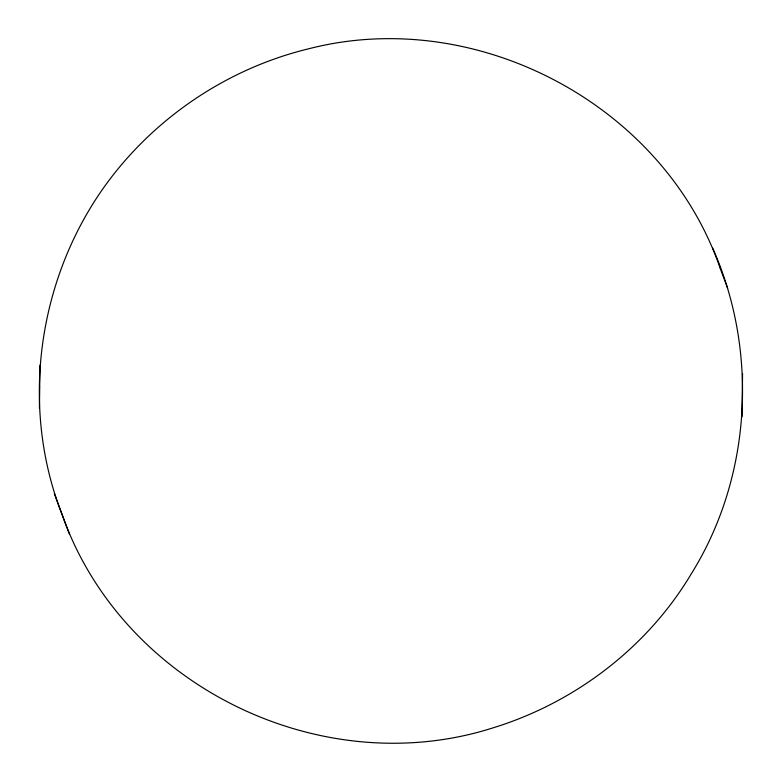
<?xml version="1.0" encoding="UTF-8"?>
<svg xmlns="http://www.w3.org/2000/svg" width="782" height="782" viewBox="0 0 782 782"><rect width="100%" height="100%" fill="white"/><g stroke="black" fill="none" stroke-linecap="round" stroke-linejoin="round"><path stroke-width="1.17" d="M712.539 247.806C758.804 351.617 751.424 477.792 690.975 574.34C647.173 647.613 574.985 702.49 493.628 727.671C321.109 783.105 121.904 685.648 61.964 514.194C20.42 408.038 37.321 282.713 102.364 189.547C151.385 119.607 226.184 68.601 309.232 48.65C476.258 5.845 663.38 104.485 720.036 267.806M742.04 416.816L742.558 373.601M39.442 408.4L39.726 386.787M39.687 386.552L39.96 365.184M720.075 268.05L727.661 288.284M54.339 493.716L69.461 534.194"/></g></svg>
